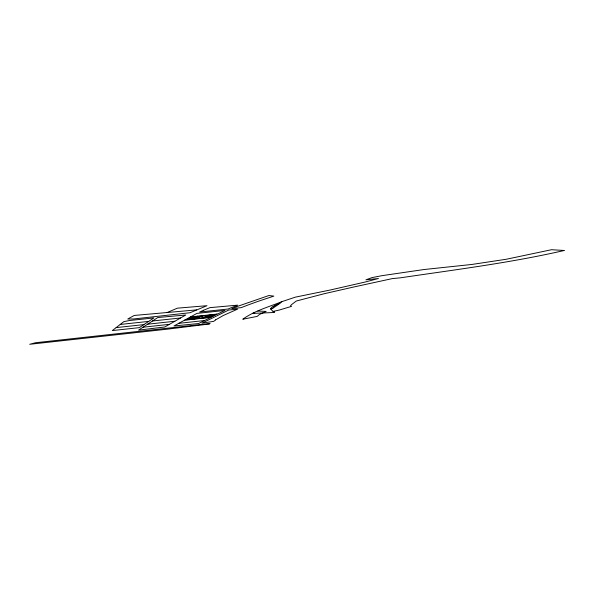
<?xml version="1.0" encoding="UTF-8"?>
<svg xmlns="http://www.w3.org/2000/svg" width="594" height="594" viewBox="0 0 594 594"><rect width="100%" height="100%" fill="white"/><g stroke="black" fill="none" stroke-linecap="round" stroke-linejoin="round"><path stroke-width="0.89" d="M272.95 308.13L274.495 305.799L280.413 302.777M279.343 303.631C278.334 304.707 266.513 312.756 272.201 306.831L279.343 303.631L281.786 301.678L295.307 297.156L330.212 290.013L365.384 281.979L378.452 278.497L365.934 279.819L371.926 277.621L382.142 275.646L423.826 269.55L471.844 264.456L506.251 259.259L551.544 249.71L564.3 250.482C510.224 262.875 455.167 269.713 400.356 277.829L392.307 278.601L353.445 287.065L324.302 293.703L296.265 301.039L291.476 304.685L290.525 305.791L291.543 306.37L279.121 310.09L273.062 311.427L270.567 308.947M116.157 327.606L123.849 321.636L129.41 320.53L153.913 317.931L139.39 327.628L112.333 330.576L116.157 327.606L143.904 324.614M147.616 324.198L157.804 317.523L185.774 314.998L164.842 326.982L138.543 330.13L147.616 324.198L174.836 321.257M190.511 316.914L196.933 313.394L224.97 310.432L217.619 314.018L190.511 316.914L173.983 325.965L198.567 323.544L210.915 317.367L184.467 320.225M191.855 319.178L193.08 318.518L187.704 319.097M196.607 316.624L193.889 318.087L200.111 317.419L197.973 318.54M192.055 319.178L194.134 318.057M196.265 316.921L197.705 316.142M197.475 317.701L199.629 316.557M203.772 315.496L202.287 316.275L196.005 316.944M201.314 318.161L202.591 317.493L212.4 316.394M206.267 315.592L204.937 316.283L214.686 315.251M211.011 314.723L205.769 317.404L211.642 316.773M211.664 315.013L206.601 317.59L186.509 319.758L191.142 317.211L216.238 314.471M210.328 317.434L217.018 314.078M257.811 311.048L266.179 311.419L259.437 314.501L257.195 316.394L242.783 319.23C254.41 310.796 268.614 307.001 281.786 301.678M167.152 312.518L177.376 308.167L206.979 305.695L190.073 312.726L133.583 318.978L127.747 319.023L134.237 315.451L196.54 309.897M252.405 313.424L274.465 312.481L274.473 311.917L273.062 311.427M142.983 327.227L169.446 324.346M178.787 323.336L204.588 320.53M120.218 324.45L148.715 321.406M152.517 320.983L180.546 317.983M209.489 315.503L215.459 314.865M189.902 317.894L195.329 317.307M207.982 316.268L213.914 315.637M207.239 316.654L213.157 316.015M193.436 318.436L199.391 317.797M192.746 318.807L198.678 318.169M253.037 313.142L254.373 313.112M209.051 324.034L168.302 329.061L29.7 344.29L35.514 342.738L210.083 323.5L209.051 324.034M215.667 319.847L213.743 321.354L201.938 323.166L228.705 310.038L237.652 309.095L223.181 315.548L215.667 319.847M203.475 310.291L199.629 312.028L228.044 309.029L237.637 305.153L209.92 307.64L203.475 310.291M236.249 306.808L231.831 308.628L241.261 307.633L244.283 306.445A524.205 39.056 -10 0 1 260.996 300.371L273.834 296.116L268.889 295.53L236.249 306.808"/></g></svg>
